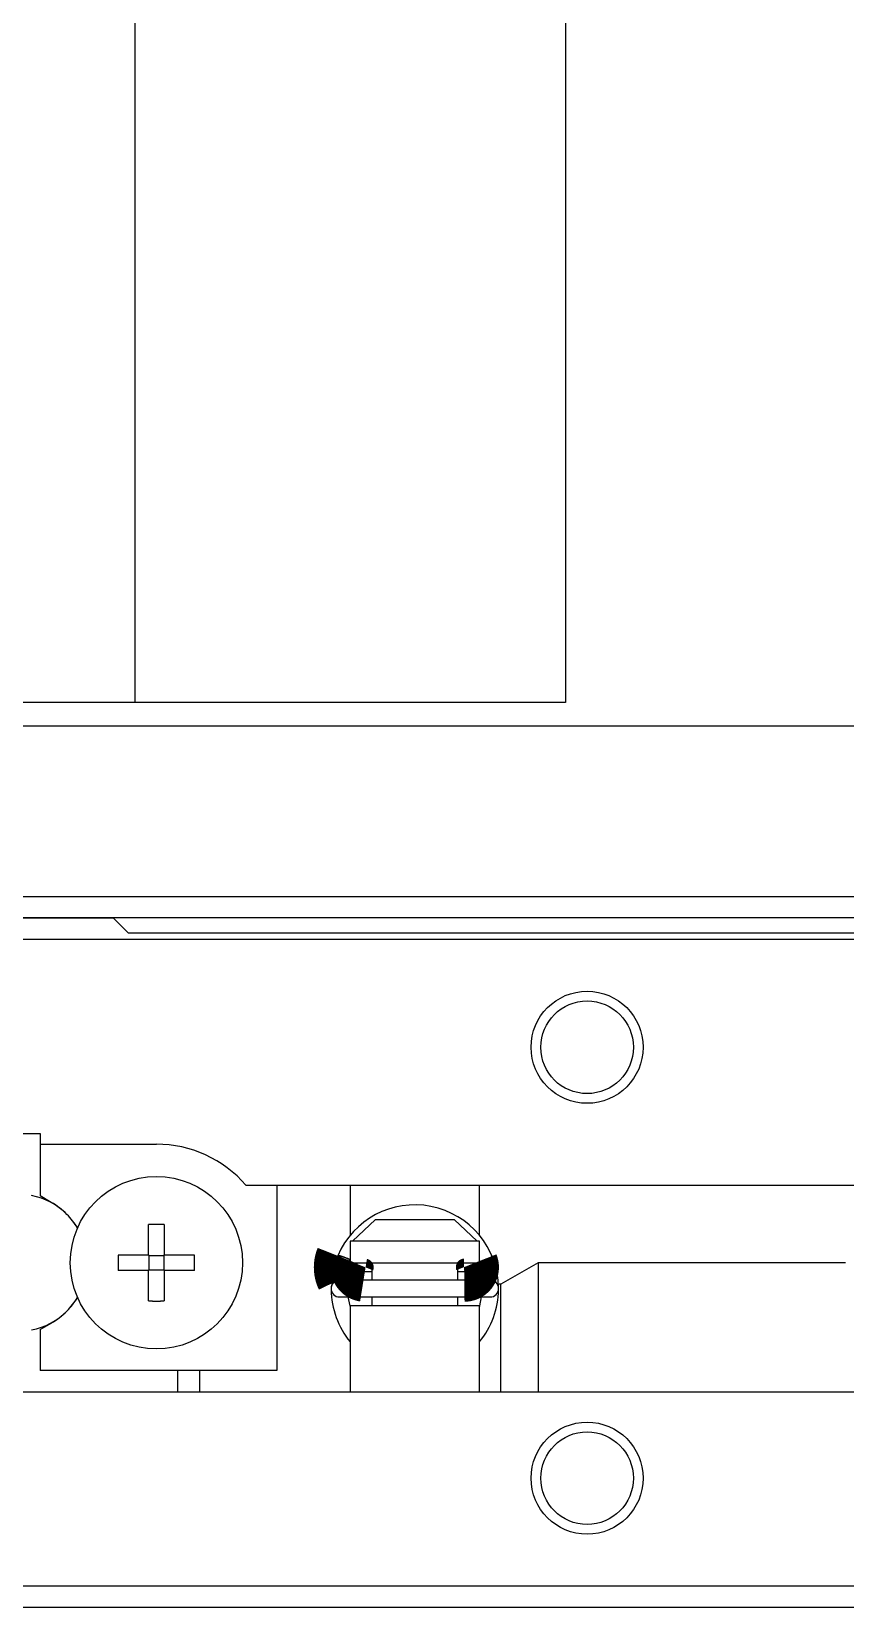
# Model space of a CAD drawing. Extents: x 90 to 322, y 48 to 325.
# Drawn here: x 115.22 to 134.12, y 224 to 260.57 of the extents above; entities that cross this region are included whole.
import ezdxf

# ---------------------------------------------------------------- set-up
doc = ezdxf.new("R2010")
doc.units = 0
doc.layers.get('0').update_dxf_attribs({"linetype": 'CONTINUOUS'})

msp = doc.modelspace()

# ---------------------------------------------------------------- linework, layer by layer
at = {"color": 9, "linetype": 'CONTINUOUS'}
msp.add_line((117.6167325486438, 279.5397677074291), (117.6167325486438, 244.9954937074291), dxfattribs=at)
at = {"color": 7, "linetype": 'CONTINUOUS'}
for p, q in [((127.6167325486438, 274.9825047074291), (127.6167325486438, 244.9954937074291)), ((127.6167325486438, 244.9954937074291), (112.6167275486438, 244.9954937074291)), ((164.6167325486438, 244.4488457074291), (106.6167325486438, 244.4488457074291)), ((106.6167325486438, 240.4954937074291), (164.6167325486438, 240.4954937074291)), ((117.1167325486438, 239.9954937074291), (106.1167325486438, 239.9954937074291)), ((106.1167325486438, 239.9954937074291), (117.1167325486438, 239.9954937074291)), ((154.1167325486438, 239.9954937074291), (117.1167325486438, 239.9954937074291)), ((117.4667325486438, 239.6454937074291), (117.1167325486438, 239.9954937074291)), ((153.7667325486438, 239.6454937074291), (117.4667325486438, 239.6454937074291)), ((165.1167325486438, 239.4954937074291), (106.1167325486438, 239.4954937074291)), ((106.1167325486438, 234.9954937074291), (115.4167325486438, 234.9954937074291)), ((115.4167325486438, 234.9954937074291), (115.4167325486438, 234.7454937074291)), ((115.4167325486438, 234.7454937074291), (118.1167325486438, 234.7454937074291)), ((115.4167325486438, 234.7454937074291), (115.4167325486438, 233.5462997074291)), ((120.1957945486438, 233.7954937074291), (123.0417325486438, 233.7954937074291)), ((120.9167325486438, 233.7954937074291), (120.9167325486438, 229.4954937074291)), ((122.6167325486438, 233.7954937074291), (122.6167325486438, 232.6320607074291)), ((123.0417325486438, 233.7954937074291), (125.1917325486438, 233.7954937074291)), ((125.1917325486438, 233.7954937074291), (146.0417325486438, 233.7954937074291)), ((125.6167325486438, 232.6318807074291), (125.6167325486438, 233.7954937074291)), ((115.6768275486438, 233.3961337074291), (115.4167325486438, 233.5462997074291)), ((122.6710495486438, 232.4954937074291), (123.2002175486438, 232.9954937074291)), ((123.2002175486438, 232.9954937074291), (125.0332475486438, 232.9954937074291)), ((125.0332475486438, 232.9954937074291), (125.5624155486438, 232.4954937074291)), ((117.9367325486438, 232.1754937074291), (117.9367325486438, 232.8818547074291)), ((118.2967325486438, 232.8818547074291), (118.2967325486438, 232.1754937074291)), ((122.6167325486438, 232.4954937074291), (122.6167325486438, 231.9954937074291)), ((122.6710495486438, 232.4954937074291), (122.6167325486438, 232.4954937074291)), ((125.5624155486438, 232.4954937074291), (122.6710495486438, 232.4954937074291)), ((125.6167325486438, 232.4954937074291), (125.5624155486438, 232.4954937074291)), ((125.6167325486438, 231.9954937074291), (125.6167325486438, 232.4954937074291)), ((117.2303715486438, 232.1754937074291), (117.9367325486438, 232.1754937074291)), ((117.9471045486438, 232.1651217074291), (117.9367325486438, 232.1754937074291)), ((117.9471045486438, 232.1651217074291), (118.2863605486438, 232.1651217074291)), ((117.9471045486438, 231.8258657074291), (117.9471045486438, 232.1651217074291)), ((118.2863605486438, 232.1651217074291), (118.2967325486438, 232.1754937074291)), ((118.2863605486438, 232.1651217074291), (118.2863605486438, 231.8258657074291)), ((118.2967325486438, 232.1754937074291), (119.0030935486438, 232.1754937074291)), ((122.3075215486438, 232.1067287074291), (122.1730685486438, 231.4229007074291)), ((122.3403055486438, 232.1851807074291), (122.3286215486438, 232.1583297074291)), ((122.3314325486438, 232.1650297074291), (122.5548585486438, 232.0980577074291)), ((122.5548585486438, 232.0980577074291), (122.6167455486438, 232.0670867074291)), ((122.6167325486438, 231.9954937074291), (125.6167325486438, 231.9954937074291)), ((123.1167325486438, 231.9954937074291), (123.1167325486438, 231.5904937074291)), ((125.1167325486438, 231.5904937074291), (125.1167325486438, 231.9954937074291)), ((125.5519285486438, 231.9956527074291), (125.6604115486438, 231.5905397074291)), ((125.9042495486438, 232.1597587074291), (125.8964195486438, 232.1778127074291)), ((125.9008845486438, 232.1655687074291), (125.9003295486438, 232.1688607074291)), ((125.9264825486438, 232.1033237074291), (125.9050985486438, 232.1601977074291)), ((126.9827575486438, 231.9954937074291), (126.5497455486438, 231.7454937074291)), ((134.1167135486438, 231.9954937074291), (126.9827575486438, 231.9954937074291)), ((126.9827575486438, 231.9954937074291), (126.9827575486438, 228.9954937074291)), ((117.9367325486438, 231.8154937074291), (117.2303715486438, 231.8154937074291)), ((117.9471045486438, 231.8258657074291), (117.9367325486438, 231.8154937074291)), ((117.9367325486438, 231.1091327074291), (117.9367325486438, 231.8154937074291)), ((118.2863605486438, 231.8258657074291), (117.9471045486438, 231.8258657074291)), ((118.2863605486438, 231.8258657074291), (118.2967325486438, 231.8154937074291)), ((119.0030935486438, 231.8154937074291), (118.2967325486438, 231.8154937074291)), ((118.2967325486438, 231.8154937074291), (118.2967325486438, 231.1091327074291)), ((125.8667325486438, 231.5904937074291), (122.3667325486438, 231.5904937074291)), ((122.6766105486438, 231.7954937074291), (123.1167325486438, 231.7954937074291)), ((122.6767235486438, 231.7954937074291), (123.1167325486438, 231.7954937074291)), ((125.1167325486438, 231.7954937074291), (125.5548645486438, 231.7954937074291)), ((125.1167325486438, 231.7954937074291), (125.5548605486438, 231.7954937074291)), ((126.5497455486438, 231.7454937074291), (126.1167325486438, 231.4954937074291)), ((122.3667325486438, 231.2004937074291), (125.8667325486438, 231.2004937074291)), ((122.6133675486438, 230.9953067074291), (122.5730605486438, 231.2004637074291)), ((123.1167325486438, 231.2004937074291), (123.1167325486438, 230.9954937074291)), ((125.1167325486438, 230.9954937074291), (125.1167325486438, 231.2004937074291)), ((125.6600855486438, 231.2004337074291), (125.6200915486438, 230.9952397074291)), ((126.1167325486438, 228.9954937074291), (126.1167325486438, 231.4954937074291)), ((122.6163595486438, 230.9842787074291), (122.6133675486438, 230.9953067074291)), ((125.6167325486438, 230.9954937074291), (122.6167325486438, 230.9954937074291)), ((122.6167325486438, 230.9954937074291), (122.6167325486438, 228.9954937074291)), ((125.6167325486438, 228.9954937074291), (125.6167325486438, 230.9954937074291)), ((125.6200915486438, 230.9952397074291), (125.6167345486438, 230.9827817074291)), ((115.4167325486438, 230.4446877074291), (115.6768275486438, 230.5948537074291)), ((115.4167325486438, 230.4446877074291), (115.4167325486438, 229.4954937074291)), ((120.9167325486438, 229.4954937074291), (115.4167325486438, 229.4954937074291)), ((118.6167325486438, 228.9954937074291), (118.6167325486438, 229.4954937074291)), ((119.1167325486438, 229.4954937074291), (119.1167325486438, 228.9954937074291)), ((156.8167325486438, 228.9954937074291), (114.4167325486438, 228.9954937074291)), ((106.1167325486438, 224.4954937074291), (165.1167325486438, 224.4954937074291)), ((165.1167325486438, 223.9954937074291), (106.1167325486438, 223.9954937074291))]:
    msp.add_line(p, q, dxfattribs=at)
at = {"color": 7, "linetype": 'CONTINUOUS', "const_width": 1}
for points in [[(122.3266475486438, 232.1561657074291), (122.3146595486438, 232.1259857074291), (122.3035695486438, 232.0935557074291), (122.2941175486438, 232.0606217074291), (122.2863255486438, 232.0272647074291), (122.2802115486438, 231.9935677074291), (122.2757905486438, 231.959612707429), (122.2730715486438, 231.9254837074291), (122.2720635486438, 231.8912627074291), (122.2727665486438, 231.857033707429), (122.2751795486438, 231.822879707429), (122.2792965486438, 231.7888857074291), (122.2851085486438, 231.7551337074291), (122.2925995486438, 231.7217057074291), (122.3017535486438, 231.6886847074291), (122.3125475486438, 231.6561497074291), (122.3249565486438, 231.6241827074291), (122.3389495486438, 231.5928597074291), (122.3409595486438, 231.5886827074291)], [(122.9257125486438, 231.5906567074291), (122.9111575486438, 231.5929937074291), (122.8964675486438, 231.5960827074291), (122.8819475486438, 231.5998787074291), (122.8676285486438, 231.6043737074291), (122.8535475486438, 231.6095587074291), (122.8397355486438, 231.6154207074291), (122.8262255486438, 231.621947707429), (122.8130515486438, 231.629125707429), (122.8002435486438, 231.6369387074291), (122.7878335486438, 231.645369707429), (122.7758515486438, 231.654398707429), (122.7643275486438, 231.6640077074291), (122.7532905486439, 231.6741737074291), (122.7427675486438, 231.6848747074291), (122.7327865486438, 231.6960857074291), (122.7233745486438, 231.7077817074291), (122.7145545486438, 231.7199337074291), (122.7063505486438, 231.7325157074291), (122.6987855486438, 231.7454957074291), (122.6918805486438, 231.7588427074291), (122.6856545486438, 231.7725257074291), (122.6801255486438, 231.7865097074291), (122.6753095486438, 231.800760707429), (122.6712215486438, 231.8152417074291), (122.6678745486438, 231.8299177074291), (122.6652765486438, 231.8447487074291), (122.6634385486438, 231.8596977074291), (122.6623655486438, 231.874725707429), (122.6620605486438, 231.8897927074291), (122.6625275486438, 231.904858707429), (122.6637635486438, 231.9198837074291), (122.6657675486438, 231.9348287074291), (122.6685325486438, 231.9496537074291), (122.6720525486438, 231.9643187074291), (122.6763165486438, 231.9787857074291), (122.6813115486438, 231.9930167074291), (122.6855895486438, 232.0036497074291)], [(125.5464785486438, 232.0069267074291), (125.5522475486438, 231.9923787074291), (125.5570655486438, 231.9781167074291), (125.5611535486438, 231.9636227074291), (125.5644985486438, 231.9489357074291), (125.5670925486438, 231.9340927074291), (125.5689255486438, 231.9191337074291), (125.5699925486438, 231.9040967074291), (125.5702895486438, 231.8890217074291), (125.5698165486438, 231.8739477074291), (125.5685735486438, 231.8589167074291), (125.5665645486438, 231.8439667074291), (125.5637955486438, 231.8291387074291), (125.5602735486438, 231.8144707074291), (125.5560095486438, 231.800000707429), (125.5510165486438, 231.7857667074291), (125.5453075486438, 231.7718057074291), (125.5388985486438, 231.7581537074291), (125.5318095486438, 231.7448437074291), (125.5240595486438, 231.7319107074291), (125.5156705486438, 231.7193867074291), (125.5066645486438, 231.7073007074291), (125.4970675486438, 231.6956827074291), (125.4869045486438, 231.6845617074291), (125.4762025486438, 231.673960707429), (125.4649895486438, 231.6639077074291), (125.4532955486438, 231.654423707429), (125.4411495486438, 231.6455297074291), (125.4285825486438, 231.6372477074291), (125.4156255486438, 231.6295947074291), (125.4023125486438, 231.6225867074291), (125.3886745486438, 231.6162407074291), (125.3747445486439, 231.6105687074291), (125.3605585486438, 231.6055837074291), (125.3461485486438, 231.6012957074291), (125.3315495486438, 231.5977137074291), (125.3167965486438, 231.5948447074291), (125.3019235486438, 231.5926957074291), (125.2869665486438, 231.5912707074291), (125.2719605486438, 231.5905707074291), (125.2651965486438, 231.5904937074291)]]:
    msp.add_lwpolyline(points, dxfattribs=at)
at = {"color": 7, "linetype": 'CONTINUOUS'}
for points in [[(118.297, 232.882, 0), (118.294, 232.882, 0), (118.291, 232.882, 0), (118.288, 232.882, 0), (118.285, 232.882, 0), (118.283, 232.882, 0), (118.28, 232.882, 0), (118.277, 232.882, 0), (118.274, 232.882, 0), (118.271, 232.882, 0), (118.269, 232.883, 0), (118.266, 232.883, 0), (118.263, 232.883, 0), (118.26, 232.883, 0), (118.257, 232.883, 0), (118.255, 232.883, 0), (118.252, 232.883, 0), (118.249, 232.883, 0), (118.246, 232.883, 0), (118.243, 232.883, 0), (118.241, 232.883, 0), (118.238, 232.883, 0), (118.235, 232.883, 0), (118.232, 232.883, 0), (118.229, 232.883, 0), (118.226, 232.883, 0), (118.224, 232.883, 0), (118.221, 232.883, 0), (118.218, 232.883, 0), (118.215, 232.883, 0), (118.212, 232.883, 0), (118.21, 232.884, 0), (118.207, 232.884, 0), (118.204, 232.884, 0), (118.201, 232.884, 0), (118.198, 232.884, 0), (118.196, 232.884, 0), (118.193, 232.884, 0), (118.19, 232.884, 0), (118.187, 232.884, 0), (118.184, 232.884, 0), (118.181, 232.884, 0), (118.179, 232.884, 0), (118.176, 232.884, 0), (118.173, 232.884, 0), (118.17, 232.884, 0), (118.167, 232.884, 0), (118.165, 232.884, 0), (118.162, 232.884, 0), (118.159, 232.884, 0), (118.156, 232.884, 0), (118.153, 232.884, 0), (118.151, 232.884, 0), (118.148, 232.884, 0), (118.145, 232.884, 0), (118.142, 232.884, 0), (118.139, 232.884, 0), (118.136, 232.884, 0), (118.134, 232.884, 0), (118.131, 232.884, 0), (118.128, 232.884, 0), (118.125, 232.884, 0), (118.122, 232.884, 0), (118.12, 232.884, 0), (118.117, 232.884, 0), (118.114, 232.884, 0), (118.111, 232.884, 0), (118.108, 232.884, 0), (118.105, 232.884, 0), (118.103, 232.884, 0), (118.1, 232.884, 0), (118.097, 232.884, 0), (118.094, 232.884, 0), (118.091, 232.884, 0), (118.089, 232.884, 0), (118.086, 232.884, 0), (118.083, 232.884, 0), (118.08, 232.884, 0), (118.077, 232.884, 0), (118.075, 232.884, 0), (118.072, 232.884, 0), (118.069, 232.884, 0), (118.066, 232.884, 0), (118.063, 232.884, 0), (118.06, 232.884, 0), (118.058, 232.884, 0), (118.055, 232.884, 0), (118.052, 232.884, 0), (118.049, 232.884, 0), (118.046, 232.884, 0), (118.044, 232.884, 0), (118.041, 232.884, 0), (118.038, 232.884, 0), (118.035, 232.884, 0), (118.032, 232.884, 0), (118.03, 232.884, 0), (118.027, 232.884, 0), (118.024, 232.884, 0), (118.021, 232.883, 0), (118.018, 232.883, 0), (118.015, 232.883, 0), (118.013, 232.883, 0), (118.01, 232.883, 0), (118.007, 232.883, 0), (118.004, 232.883, 0), (118.001, 232.883, 0), (117.999, 232.883, 0), (117.996, 232.883, 0), (117.993, 232.883, 0), (117.99, 232.883, 0), (117.987, 232.883, 0), (117.985, 232.883, 0), (117.982, 232.883, 0), (117.979, 232.883, 0), (117.976, 232.883, 0), (117.973, 232.883, 0), (117.97, 232.883, 0), (117.968, 232.883, 0), (117.965, 232.883, 0), (117.962, 232.882, 0), (117.959, 232.882, 0), (117.956, 232.882, 0), (117.954, 232.882, 0), (117.951, 232.882, 0), (117.948, 232.882, 0), (117.945, 232.882, 0), (117.942, 232.882, 0), (117.94, 232.882, 0), (117.937, 232.882, 0)], [(117.23, 232.175, 0), (117.23, 232.173, 0), (117.23, 232.17, 0), (117.23, 232.167, 0), (117.23, 232.164, 0), (117.23, 232.161, 0), (117.23, 232.159, 0), (117.23, 232.156, 0), (117.23, 232.153, 0), (117.23, 232.15, 0), (117.23, 232.147, 0), (117.23, 232.145, 0), (117.23, 232.142, 0), (117.23, 232.139, 0), (117.229, 232.136, 0), (117.229, 232.133, 0), (117.229, 232.131, 0), (117.229, 232.128, 0), (117.229, 232.125, 0), (117.229, 232.122, 0), (117.229, 232.119, 0), (117.229, 232.116, 0), (117.229, 232.114, 0), (117.229, 232.111, 0), (117.229, 232.108, 0), (117.229, 232.105, 0), (117.229, 232.102, 0), (117.229, 232.1, 0), (117.229, 232.097, 0), (117.229, 232.094, 0), (117.229, 232.091, 0), (117.229, 232.088, 0), (117.229, 232.086, 0), (117.229, 232.083, 0), (117.229, 232.08, 0), (117.229, 232.077, 0), (117.229, 232.074, 0), (117.229, 232.071, 0), (117.228, 232.069, 0), (117.228, 232.066, 0), (117.228, 232.063, 0), (117.228, 232.06, 0), (117.228, 232.057, 0), (117.228, 232.055, 0), (117.228, 232.052, 0), (117.228, 232.049, 0), (117.228, 232.046, 0), (117.228, 232.043, 0), (117.228, 232.041, 0), (117.228, 232.038, 0), (117.228, 232.035, 0), (117.228, 232.032, 0), (117.228, 232.029, 0), (117.228, 232.026, 0), (117.228, 232.024, 0), (117.228, 232.021, 0), (117.228, 232.018, 0), (117.228, 232.015, 0), (117.228, 232.012, 0), (117.228, 232.01, 0), (117.228, 232.007, 0), (117.228, 232.004, 0), (117.228, 232.001, 0), (117.228, 231.998, 0), (117.228, 231.995, 0), (117.228, 231.993, 0), (117.228, 231.99, 0), (117.228, 231.987, 0), (117.228, 231.984, 0), (117.228, 231.981, 0), (117.228, 231.979, 0), (117.228, 231.976, 0), (117.228, 231.973, 0), (117.228, 231.97, 0), (117.228, 231.967, 0), (117.228, 231.965, 0), (117.228, 231.962, 0), (117.228, 231.959, 0), (117.228, 231.956, 0), (117.228, 231.953, 0), (117.228, 231.95, 0), (117.228, 231.948, 0), (117.228, 231.945, 0), (117.228, 231.942, 0), (117.228, 231.939, 0), (117.228, 231.936, 0), (117.228, 231.934, 0), (117.228, 231.931, 0), (117.228, 231.928, 0), (117.228, 231.925, 0), (117.228, 231.922, 0), (117.229, 231.92, 0), (117.229, 231.917, 0), (117.229, 231.914, 0), (117.229, 231.911, 0), (117.229, 231.908, 0), (117.229, 231.905, 0), (117.229, 231.903, 0), (117.229, 231.9, 0), (117.229, 231.897, 0), (117.229, 231.894, 0), (117.229, 231.891, 0), (117.229, 231.889, 0), (117.229, 231.886, 0), (117.229, 231.883, 0), (117.229, 231.88, 0), (117.229, 231.877, 0), (117.229, 231.875, 0), (117.229, 231.872, 0), (117.229, 231.869, 0), (117.229, 231.866, 0), (117.229, 231.863, 0), (117.229, 231.86, 0), (117.229, 231.858, 0), (117.229, 231.855, 0), (117.23, 231.852, 0), (117.23, 231.849, 0), (117.23, 231.846, 0), (117.23, 231.844, 0), (117.23, 231.841, 0), (117.23, 231.838, 0), (117.23, 231.835, 0), (117.23, 231.832, 0), (117.23, 231.83, 0), (117.23, 231.827, 0), (117.23, 231.824, 0), (117.23, 231.821, 0), (117.23, 231.818, 0), (117.23, 231.815, 0)], [(119.003, 231.815, 0), (119.003, 231.818, 0), (119.003, 231.821, 0), (119.003, 231.824, 0), (119.003, 231.827, 0), (119.003, 231.83, 0), (119.003, 231.832, 0), (119.004, 231.835, 0), (119.004, 231.838, 0), (119.004, 231.841, 0), (119.004, 231.844, 0), (119.004, 231.846, 0), (119.004, 231.849, 0), (119.004, 231.852, 0), (119.004, 231.855, 0), (119.004, 231.858, 0), (119.004, 231.86, 0), (119.004, 231.863, 0), (119.004, 231.866, 0), (119.004, 231.869, 0), (119.004, 231.872, 0), (119.004, 231.875, 0), (119.004, 231.877, 0), (119.004, 231.88, 0), (119.004, 231.883, 0), (119.005, 231.886, 0), (119.005, 231.889, 0), (119.005, 231.891, 0), (119.005, 231.894, 0), (119.005, 231.897, 0), (119.005, 231.9, 0), (119.005, 231.903, 0), (119.005, 231.905, 0), (119.005, 231.908, 0), (119.005, 231.911, 0), (119.005, 231.914, 0), (119.005, 231.917, 0), (119.005, 231.92, 0), (119.005, 231.922, 0), (119.005, 231.925, 0), (119.005, 231.928, 0), (119.005, 231.931, 0), (119.005, 231.934, 0), (119.005, 231.936, 0), (119.005, 231.939, 0), (119.005, 231.942, 0), (119.005, 231.945, 0), (119.005, 231.948, 0), (119.005, 231.95, 0), (119.005, 231.953, 0), (119.005, 231.956, 0), (119.005, 231.959, 0), (119.005, 231.962, 0), (119.005, 231.965, 0), (119.005, 231.967, 0), (119.005, 231.97, 0), (119.005, 231.973, 0), (119.005, 231.976, 0), (119.005, 231.979, 0), (119.005, 231.981, 0), (119.005, 231.984, 0), (119.005, 231.987, 0), (119.005, 231.99, 0), (119.005, 231.993, 0), (119.005, 231.995, 0), (119.005, 231.998, 0), (119.005, 232.001, 0), (119.005, 232.004, 0), (119.005, 232.007, 0), (119.005, 232.01, 0), (119.005, 232.012, 0), (119.005, 232.015, 0), (119.005, 232.018, 0), (119.005, 232.021, 0), (119.005, 232.024, 0), (119.005, 232.026, 0), (119.005, 232.029, 0), (119.005, 232.032, 0), (119.005, 232.035, 0), (119.005, 232.038, 0), (119.005, 232.041, 0), (119.005, 232.043, 0), (119.005, 232.046, 0), (119.005, 232.049, 0), (119.005, 232.052, 0), (119.005, 232.055, 0), (119.005, 232.057, 0), (119.005, 232.06, 0), (119.005, 232.063, 0), (119.005, 232.066, 0), (119.005, 232.069, 0), (119.005, 232.071, 0), (119.005, 232.074, 0), (119.005, 232.077, 0), (119.005, 232.08, 0), (119.005, 232.083, 0), (119.005, 232.086, 0), (119.005, 232.088, 0), (119.005, 232.091, 0), (119.005, 232.094, 0), (119.005, 232.097, 0), (119.005, 232.1, 0), (119.005, 232.102, 0), (119.005, 232.105, 0), (119.004, 232.108, 0), (119.004, 232.111, 0), (119.004, 232.114, 0), (119.004, 232.116, 0), (119.004, 232.119, 0), (119.004, 232.122, 0), (119.004, 232.125, 0), (119.004, 232.128, 0), (119.004, 232.131, 0), (119.004, 232.133, 0), (119.004, 232.136, 0), (119.004, 232.139, 0), (119.004, 232.142, 0), (119.004, 232.145, 0), (119.004, 232.147, 0), (119.004, 232.15, 0), (119.004, 232.153, 0), (119.004, 232.156, 0), (119.003, 232.159, 0), (119.003, 232.161, 0), (119.003, 232.164, 0), (119.003, 232.167, 0), (119.003, 232.17, 0), (119.003, 232.173, 0), (119.003, 232.175, 0)], [(122.332, 232.159, 0), (122.332, 232.159, 0), (122.332, 232.159, 0), (122.332, 232.159, 0), (122.332, 232.159, 0), (122.332, 232.159, 0), (122.332, 232.159, 0), (122.332, 232.159, 0), (122.332, 232.159, 0), (122.332, 232.159, 0), (122.332, 232.159, 0), (122.332, 232.159, 0), (122.332, 232.159, 0), (122.332, 232.159, 0), (122.332, 232.159, 0), (122.331, 232.159, 0), (122.331, 232.159, 0), (122.331, 232.159, 0), (122.331, 232.159, 0), (122.331, 232.159, 0), (122.331, 232.159, 0), (122.331, 232.159, 0), (122.331, 232.159, 0), (122.331, 232.159, 0), (122.331, 232.159, 0), (122.331, 232.159, 0), (122.331, 232.159, 0), (122.331, 232.159, 0), (122.331, 232.159, 0), (122.331, 232.159, 0), (122.331, 232.159, 0), (122.331, 232.159, 0), (122.33, 232.159, 0), (122.33, 232.159, 0), (122.33, 232.159, 0), (122.33, 232.159, 0), (122.33, 232.159, 0), (122.33, 232.159, 0), (122.33, 232.159, 0), (122.33, 232.159, 0), (122.33, 232.159, 0), (122.33, 232.159, 0), (122.33, 232.159, 0), (122.33, 232.159, 0), (122.33, 232.159, 0), (122.33, 232.159, 0), (122.33, 232.159, 0), (122.33, 232.159, 0), (122.33, 232.159, 0), (122.33, 232.159, 0), (122.33, 232.159, 0), (122.33, 232.159, 0), (122.329, 232.159, 0), (122.329, 232.159, 0), (122.329, 232.159, 0), (122.329, 232.159, 0), (122.329, 232.159, 0), (122.329, 232.159, 0), (122.329, 232.159, 0), (122.329, 232.159, 0), (122.329, 232.158, 0), (122.329, 232.158, 0), (122.329, 232.158, 0), (122.329, 232.158, 0), (122.329, 232.158, 0), (122.329, 232.158, 0), (122.329, 232.158, 0), (122.329, 232.158, 0), (122.329, 232.158, 0), (122.329, 232.158, 0), (122.329, 232.158, 0), (122.329, 232.158, 0), (122.329, 232.158, 0), (122.329, 232.158, 0), (122.329, 232.158, 0), (122.328, 232.158, 0), (122.328, 232.158, 0), (122.328, 232.158, 0), (122.328, 232.158, 0), (122.328, 232.158, 0), (122.328, 232.158, 0), (122.328, 232.158, 0), (122.328, 232.158, 0), (122.328, 232.158, 0), (122.328, 232.158, 0), (122.328, 232.158, 0), (122.328, 232.158, 0), (122.328, 232.158, 0), (122.328, 232.158, 0), (122.328, 232.158, 0), (122.328, 232.158, 0), (122.328, 232.158, 0), (122.328, 232.158, 0), (122.328, 232.158, 0), (122.328, 232.158, 0), (122.328, 232.158, 0), (122.328, 232.158, 0), (122.328, 232.158, 0), (122.328, 232.158, 0), (122.328, 232.158, 0), (122.328, 232.158, 0), (122.328, 232.157, 0), (122.328, 232.157, 0), (122.328, 232.157, 0), (122.328, 232.157, 0), (122.327, 232.157, 0), (122.327, 232.157, 0), (122.327, 232.157, 0), (122.327, 232.157, 0), (122.327, 232.157, 0), (122.327, 232.157, 0), (122.327, 232.157, 0), (122.327, 232.157, 0), (122.327, 232.157, 0), (122.327, 232.157, 0), (122.327, 232.157, 0), (122.327, 232.157, 0), (122.327, 232.157, 0), (122.327, 232.157, 0), (122.327, 232.157, 0), (122.327, 232.157, 0), (122.327, 232.157, 0), (122.327, 232.157, 0), (122.327, 232.157, 0), (122.327, 232.157, 0), (122.327, 232.157, 0), (122.327, 232.157, 0), (122.327, 232.157, 0), (122.327, 232.157, 0)], [(122.327, 232.157, 0), (122.327, 232.157, 0), (122.327, 232.157, 0), (122.327, 232.157, 0), (122.327, 232.157, 0), (122.327, 232.157, 0), (122.327, 232.157, 0), (122.327, 232.157, 0), (122.327, 232.157, 0), (122.327, 232.157, 0), (122.327, 232.157, 0), (122.327, 232.157, 0), (122.327, 232.157, 0), (122.327, 232.157, 0), (122.327, 232.157, 0), (122.327, 232.157, 0), (122.327, 232.157, 0), (122.327, 232.157, 0), (122.327, 232.157, 0), (122.327, 232.157, 0), (122.327, 232.157, 0), (122.327, 232.157, 0), (122.327, 232.157, 0), (122.327, 232.157, 0), (122.327, 232.157, 0), (122.327, 232.157, 0), (122.327, 232.157, 0), (122.327, 232.157, 0), (122.327, 232.157, 0), (122.327, 232.157, 0), (122.327, 232.157, 0), (122.327, 232.157, 0), (122.327, 232.157, 0), (122.327, 232.157, 0), (122.327, 232.157, 0), (122.327, 232.157, 0), (122.327, 232.157, 0), (122.327, 232.157, 0), (122.327, 232.157, 0), (122.327, 232.157, 0), (122.327, 232.157, 0), (122.327, 232.157, 0), (122.327, 232.157, 0), (122.327, 232.157, 0), (122.327, 232.157, 0), (122.327, 232.157, 0), (122.327, 232.156, 0), (122.327, 232.156, 0), (122.327, 232.156, 0), (122.327, 232.156, 0), (122.327, 232.156, 0), (122.327, 232.156, 0), (122.327, 232.156, 0), (122.327, 232.156, 0), (122.327, 232.156, 0), (122.327, 232.156, 0), (122.327, 232.156, 0), (122.327, 232.156, 0), (122.327, 232.156, 0), (122.327, 232.156, 0), (122.327, 232.156, 0), (122.327, 232.156, 0), (122.327, 232.156, 0), (122.327, 232.156, 0), (122.327, 232.156, 0), (122.327, 232.156, 0), (122.327, 232.156, 0), (122.327, 232.156, 0), (122.327, 232.156, 0), (122.327, 232.156, 0), (122.327, 232.156, 0), (122.327, 232.156, 0), (122.327, 232.156, 0), (122.327, 232.156, 0), (122.327, 232.156, 0), (122.327, 232.156, 0), (122.327, 232.156, 0), (122.327, 232.156, 0), (122.327, 232.156, 0), (122.327, 232.156, 0), (122.327, 232.156, 0), (122.327, 232.156, 0), (122.327, 232.156, 0), (122.327, 232.156, 0), (122.327, 232.156, 0), (122.327, 232.156, 0), (122.327, 232.156, 0), (122.327, 232.156, 0), (122.327, 232.156, 0), (122.327, 232.156, 0), (122.327, 232.156, 0), (122.327, 232.156, 0), (122.327, 232.156, 0), (122.327, 232.156, 0), (122.327, 232.156, 0), (122.327, 232.156, 0), (122.327, 232.156, 0), (122.327, 232.156, 0), (122.327, 232.156, 0), (122.327, 232.156, 0), (122.327, 232.156, 0), (122.327, 232.156, 0), (122.327, 232.156, 0), (122.327, 232.156, 0), (122.327, 232.156, 0), (122.327, 232.156, 0), (122.327, 232.156, 0), (122.327, 232.156, 0), (122.327, 232.156, 0), (122.327, 232.156, 0), (122.327, 232.156, 0), (122.327, 232.156, 0), (122.327, 232.156, 0), (122.327, 232.156, 0), (122.327, 232.156, 0), (122.327, 232.156, 0), (122.327, 232.156, 0), (122.327, 232.156, 0), (122.327, 232.156, 0), (122.327, 232.156, 0), (122.327, 232.156, 0), (122.327, 232.156, 0), (122.327, 232.156, 0), (122.327, 232.156, 0), (122.327, 232.156, 0), (122.327, 232.156, 0), (122.327, 232.156, 0), (122.327, 232.156, 0), (122.327, 232.156, 0)], [(122.551, 232.089, 0), (122.549, 232.09, 0), (122.547, 232.091, 0), (122.544, 232.092, 0), (122.542, 232.093, 0), (122.54, 232.094, 0), (122.538, 232.095, 0), (122.536, 232.096, 0), (122.534, 232.097, 0), (122.531, 232.098, 0), (122.529, 232.099, 0), (122.527, 232.1, 0), (122.525, 232.101, 0), (122.523, 232.101, 0), (122.521, 232.102, 0), (122.518, 232.103, 0), (122.516, 232.104, 0), (122.514, 232.105, 0), (122.512, 232.106, 0), (122.51, 232.107, 0), (122.507, 232.108, 0), (122.505, 232.109, 0), (122.503, 232.11, 0), (122.501, 232.111, 0), (122.499, 232.112, 0), (122.496, 232.112, 0), (122.494, 232.113, 0), (122.492, 232.114, 0), (122.49, 232.115, 0), (122.488, 232.116, 0), (122.486, 232.117, 0), (122.483, 232.118, 0), (122.481, 232.119, 0), (122.479, 232.119, 0), (122.477, 232.12, 0), (122.475, 232.121, 0), (122.473, 232.122, 0), (122.47, 232.123, 0), (122.468, 232.124, 0), (122.466, 232.124, 0), (122.464, 232.125, 0), (122.462, 232.126, 0), (122.46, 232.127, 0), (122.458, 232.128, 0), (122.455, 232.128, 0), (122.453, 232.129, 0), (122.451, 232.13, 0), (122.449, 232.131, 0), (122.447, 232.131, 0), (122.445, 232.132, 0), (122.443, 232.133, 0), (122.441, 232.134, 0), (122.439, 232.134, 0), (122.437, 232.135, 0), (122.435, 232.136, 0), (122.433, 232.136, 0), (122.431, 232.137, 0), (122.429, 232.138, 0), (122.427, 232.139, 0), (122.425, 232.139, 0), (122.423, 232.14, 0), (122.421, 232.14, 0), (122.419, 232.141, 0), (122.417, 232.142, 0), (122.415, 232.142, 0), (122.413, 232.143, 0), (122.412, 232.144, 0), (122.41, 232.144, 0), (122.408, 232.145, 0), (122.406, 232.145, 0), (122.404, 232.146, 0), (122.402, 232.146, 0), (122.401, 232.147, 0), (122.399, 232.147, 0), (122.397, 232.148, 0), (122.395, 232.148, 0), (122.394, 232.149, 0), (122.392, 232.149, 0), (122.39, 232.15, 0), (122.389, 232.15, 0), (122.387, 232.151, 0), (122.385, 232.151, 0), (122.384, 232.152, 0), (122.382, 232.152, 0), (122.38, 232.153, 0), (122.379, 232.153, 0), (122.377, 232.153, 0), (122.376, 232.154, 0), (122.374, 232.154, 0), (122.373, 232.154, 0), (122.371, 232.155, 0), (122.37, 232.155, 0), (122.369, 232.156, 0), (122.367, 232.156, 0), (122.366, 232.156, 0), (122.364, 232.156, 0), (122.363, 232.157, 0), (122.362, 232.157, 0), (122.36, 232.157, 0), (122.359, 232.157, 0), (122.358, 232.158, 0), (122.357, 232.158, 0), (122.356, 232.158, 0), (122.354, 232.158, 0), (122.353, 232.159, 0), (122.352, 232.159, 0), (122.351, 232.159, 0), (122.35, 232.159, 0), (122.349, 232.159, 0), (122.348, 232.159, 0), (122.347, 232.159, 0), (122.346, 232.16, 0), (122.345, 232.16, 0), (122.344, 232.16, 0), (122.343, 232.16, 0), (122.342, 232.16, 0), (122.341, 232.16, 0), (122.34, 232.16, 0), (122.339, 232.16, 0), (122.339, 232.16, 0), (122.338, 232.16, 0), (122.337, 232.16, 0), (122.336, 232.16, 0), (122.336, 232.16, 0), (122.335, 232.16, 0), (122.334, 232.16, 0), (122.334, 232.16, 0), (122.333, 232.16, 0), (122.332, 232.159, 0)], [(122.617, 232.056, 0), (122.616, 232.057, 0), (122.616, 232.057, 0), (122.615, 232.057, 0), (122.615, 232.057, 0), (122.614, 232.058, 0), (122.614, 232.058, 0), (122.614, 232.058, 0), (122.613, 232.058, 0), (122.613, 232.059, 0), (122.612, 232.059, 0), (122.612, 232.059, 0), (122.611, 232.059, 0), (122.611, 232.06, 0), (122.61, 232.06, 0), (122.61, 232.06, 0), (122.609, 232.06, 0), (122.609, 232.061, 0), (122.608, 232.061, 0), (122.608, 232.061, 0), (122.607, 232.061, 0), (122.607, 232.062, 0), (122.606, 232.062, 0), (122.606, 232.062, 0), (122.605, 232.062, 0), (122.605, 232.063, 0), (122.605, 232.063, 0), (122.604, 232.063, 0), (122.604, 232.063, 0), (122.603, 232.064, 0), (122.603, 232.064, 0), (122.602, 232.064, 0), (122.602, 232.064, 0), (122.601, 232.065, 0), (122.601, 232.065, 0), (122.6, 232.065, 0), (122.6, 232.065, 0), (122.599, 232.066, 0), (122.599, 232.066, 0), (122.598, 232.066, 0), (122.598, 232.066, 0), (122.597, 232.067, 0), (122.597, 232.067, 0), (122.596, 232.067, 0), (122.596, 232.067, 0), (122.595, 232.068, 0), (122.595, 232.068, 0), (122.594, 232.068, 0), (122.594, 232.068, 0), (122.593, 232.069, 0), (122.593, 232.069, 0), (122.592, 232.069, 0), (122.592, 232.07, 0), (122.591, 232.07, 0), (122.591, 232.07, 0), (122.59, 232.07, 0), (122.59, 232.071, 0), (122.589, 232.071, 0), (122.589, 232.071, 0), (122.588, 232.071, 0), (122.588, 232.072, 0), (122.587, 232.072, 0), (122.586, 232.072, 0), (122.586, 232.072, 0), (122.585, 232.073, 0), (122.585, 232.073, 0), (122.584, 232.073, 0), (122.584, 232.073, 0), (122.583, 232.074, 0), (122.583, 232.074, 0), (122.582, 232.074, 0), (122.582, 232.074, 0), (122.581, 232.075, 0), (122.581, 232.075, 0), (122.58, 232.075, 0), (122.58, 232.075, 0), (122.579, 232.076, 0), (122.579, 232.076, 0), (122.578, 232.076, 0), (122.578, 232.076, 0), (122.577, 232.077, 0), (122.577, 232.077, 0), (122.576, 232.077, 0), (122.575, 232.077, 0), (122.575, 232.078, 0), (122.574, 232.078, 0), (122.574, 232.078, 0), (122.573, 232.078, 0), (122.573, 232.079, 0), (122.572, 232.079, 0), (122.572, 232.079, 0), (122.571, 232.08, 0), (122.571, 232.08, 0), (122.57, 232.08, 0), (122.57, 232.08, 0), (122.569, 232.081, 0), (122.568, 232.081, 0), (122.568, 232.081, 0), (122.567, 232.081, 0), (122.567, 232.082, 0), (122.566, 232.082, 0), (122.566, 232.082, 0), (122.565, 232.082, 0), (122.565, 232.083, 0), (122.564, 232.083, 0), (122.564, 232.083, 0), (122.563, 232.083, 0), (122.562, 232.084, 0), (122.562, 232.084, 0), (122.561, 232.084, 0), (122.561, 232.084, 0), (122.56, 232.085, 0), (122.56, 232.085, 0), (122.559, 232.085, 0), (122.559, 232.085, 0), (122.558, 232.086, 0), (122.558, 232.086, 0), (122.557, 232.086, 0), (122.556, 232.086, 0), (122.556, 232.087, 0), (122.555, 232.087, 0), (122.555, 232.087, 0), (122.554, 232.087, 0), (122.554, 232.088, 0), (122.553, 232.088, 0), (122.552, 232.088, 0), (122.552, 232.089, 0), (122.551, 232.089, 0), (122.551, 232.089, 0)], [(117.937, 231.109, 0), (117.94, 231.109, 0), (117.942, 231.109, 0), (117.945, 231.109, 0), (117.948, 231.109, 0), (117.951, 231.109, 0), (117.954, 231.109, 0), (117.956, 231.109, 0), (117.959, 231.109, 0), (117.962, 231.109, 0), (117.965, 231.108, 0), (117.968, 231.108, 0), (117.97, 231.108, 0), (117.973, 231.108, 0), (117.976, 231.108, 0), (117.979, 231.108, 0), (117.982, 231.108, 0), (117.985, 231.108, 0), (117.987, 231.108, 0), (117.99, 231.108, 0), (117.993, 231.108, 0), (117.996, 231.108, 0), (117.999, 231.108, 0), (118.001, 231.108, 0), (118.004, 231.108, 0), (118.007, 231.108, 0), (118.01, 231.108, 0), (118.013, 231.108, 0), (118.015, 231.108, 0), (118.018, 231.108, 0), (118.021, 231.108, 0), (118.024, 231.107, 0), (118.027, 231.107, 0), (118.03, 231.107, 0), (118.032, 231.107, 0), (118.035, 231.107, 0), (118.038, 231.107, 0), (118.041, 231.107, 0), (118.044, 231.107, 0), (118.046, 231.107, 0), (118.049, 231.107, 0), (118.052, 231.107, 0), (118.055, 231.107, 0), (118.058, 231.107, 0), (118.06, 231.107, 0), (118.063, 231.107, 0), (118.066, 231.107, 0), (118.069, 231.107, 0), (118.072, 231.107, 0), (118.075, 231.107, 0), (118.077, 231.107, 0), (118.08, 231.107, 0), (118.083, 231.107, 0), (118.086, 231.107, 0), (118.089, 231.107, 0), (118.091, 231.107, 0), (118.094, 231.107, 0), (118.097, 231.107, 0), (118.1, 231.107, 0), (118.103, 231.107, 0), (118.105, 231.107, 0), (118.108, 231.107, 0), (118.111, 231.107, 0), (118.114, 231.107, 0), (118.117, 231.107, 0), (118.12, 231.107, 0), (118.122, 231.107, 0), (118.125, 231.107, 0), (118.128, 231.107, 0), (118.131, 231.107, 0), (118.134, 231.107, 0), (118.136, 231.107, 0), (118.139, 231.107, 0), (118.142, 231.107, 0), (118.145, 231.107, 0), (118.148, 231.107, 0), (118.151, 231.107, 0), (118.153, 231.107, 0), (118.156, 231.107, 0), (118.159, 231.107, 0), (118.162, 231.107, 0), (118.165, 231.107, 0), (118.167, 231.107, 0), (118.17, 231.107, 0), (118.173, 231.107, 0), (118.176, 231.107, 0), (118.179, 231.107, 0), (118.181, 231.107, 0), (118.184, 231.107, 0), (118.187, 231.107, 0), (118.19, 231.107, 0), (118.193, 231.107, 0), (118.196, 231.107, 0), (118.198, 231.107, 0), (118.201, 231.107, 0), (118.204, 231.107, 0), (118.207, 231.107, 0), (118.21, 231.107, 0), (118.212, 231.108, 0), (118.215, 231.108, 0), (118.218, 231.108, 0), (118.221, 231.108, 0), (118.224, 231.108, 0), (118.226, 231.108, 0), (118.229, 231.108, 0), (118.232, 231.108, 0), (118.235, 231.108, 0), (118.238, 231.108, 0), (118.241, 231.108, 0), (118.243, 231.108, 0), (118.246, 231.108, 0), (118.249, 231.108, 0), (118.252, 231.108, 0), (118.255, 231.108, 0), (118.257, 231.108, 0), (118.26, 231.108, 0), (118.263, 231.108, 0), (118.266, 231.108, 0), (118.269, 231.108, 0), (118.271, 231.109, 0), (118.274, 231.109, 0), (118.277, 231.109, 0), (118.28, 231.109, 0), (118.283, 231.109, 0), (118.285, 231.109, 0), (118.288, 231.109, 0), (118.291, 231.109, 0), (118.294, 231.109, 0), (118.297, 231.109, 0)]]:
    msp.add_polyline3d(points, dxfattribs=at)
at = {"color": 3, "linetype": 'CONTINUOUS'}
for centre in [(128.1167325486438, 236.9954937074291), (128.1167325486438, 226.9954937074291)]:
    msp.add_circle(centre, 1.3, dxfattribs=at)
at = {"color": 7, "linetype": 'CONTINUOUS'}
for centre, radius in [((128.1167325486438, 236.9954937074291), 1.074999999999999), ((118.1167325486438, 231.9954937074291), 2), ((128.1167325486438, 226.9954937074291), 1.074999999999999)]:
    msp.add_circle(centre, radius, dxfattribs=at)
for centre, radius, start, end in [((118.1167325486438, 231.9954937074291), 2.75, 40.88519300000032, 90), ((114.9167315486438, 231.9954937074291), 1.587499999999999, 45.00025000000046, 79.10691000000018), ((114.8018275486438, 231.8805887074291), 1.75, 45, 59.99999999999986), ((124.1165905486438, 231.3951827074291), 1.944036999999999, 0.7446100000000184, 156.96425), ((114.9167315486438, 231.9954937074291), 1.587499999999999, 30.43318200000017, 45.00025000000046), ((114.8018275486438, 231.8805887074291), 1.75, 31.88153300000035, 45), ((122.3667325486438, 231.3954937074291), 0.195, 90, 270), ((125.8667325486438, 231.3954937074291), 0.195, 270, 90), ((114.9167315486438, 231.9954937074291), 1.587499999999999, 314.9997509999999, 329.5668179999998), ((114.8018275486438, 232.1103987074291), 1.75, 315, 328.1184669999996), ((124.1219305486438, 231.3973177074291), 1.949141, 180.7419269999998, 219.426017), ((124.1226285486438, 231.3936517074291), 1.937911999999999, 320.4434729999998, 359.3220020000001), ((126.1167325486438, 228.9954937074291), 2.5, 90, 91.87507300000026), ((114.9167315486438, 231.9954937074291), 1.587499999999999, 280.8930899999998, 314.9997509999999), ((114.8018275486438, 232.1103987074291), 1.75, 300.0000000000001, 315)]:
    msp.add_arc(centre, radius, start, end, dxfattribs=at)

doc.saveas('drawing.dxf')
